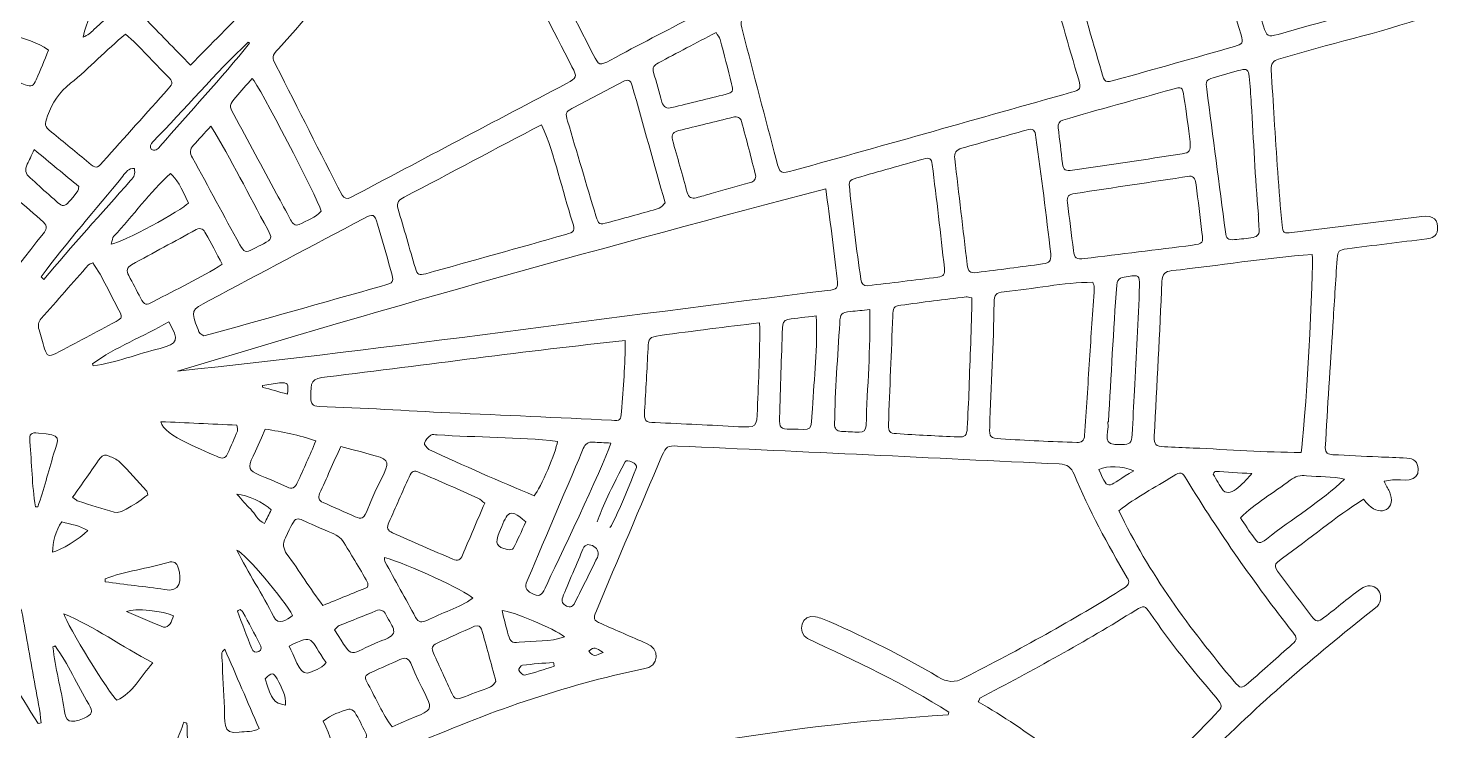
# Model space of a CAD drawing. Header units: centimetres. Extents: x 0 to 243, y -60 to 183.
# Drawn here: x 121.9 to 243.2, y 48.6 to 109.1 of the extents above; entities that cross this region are included whole.
import ezdxf

# ---------------------------------------------------------------- set-up
doc = ezdxf.new("R2010")
doc.units = ezdxf.units.CM
doc.header["$MEASUREMENT"] = 0
doc.layers.add('image_050\xa0Image', color=7, linetype='Continuous', lineweight=0)

msp = doc.modelspace()

# ---------------------------------------------------------------- linework, layer by layer
at = {"layer": 'image_050\xa0Image'}
for points, knots in [([(85.25, 181.2), (85.65, 181.2), (85.99, 180.92), (86.08, 180.53), (88.29, 170.62), (89.46, 162.34), (91.33, 152.36), (91.44, 151.71), (91.72, 151.39), (92.4, 151.25), (101.77, 149.37), (111.13, 147.43), (120.5, 145.52), (121.27, 145.37), (121.38, 145.44), (121.53, 146.2), (123.56, 156.59), (125.38, 167.03), (127.46, 177.41), (127.66, 177.96), (128.09, 178.17), (128.67, 178.07), (129.16, 177.98), (129.33, 177.76), (129.31, 177.09), (129.3, 176.62), (129.23, 176.15), (129.15, 175.69), (129.02, 174.91), (129.06, 174.79), (129.81, 174.46), (135.87, 171.86), (141.94, 169.28), (148.01, 166.7), (148.59, 166.49), (148.69, 166.51), (148.95, 167.11), (151.02, 171.95), (152.77, 176.2), (154.83, 181.05), (155.31, 182.21), (156.81, 182.72), (157.97, 182.23), (158.63, 181.95), (158.7, 181.99), (159.24, 181.52), (167.97, 173.83), (176.57, 165.98), (185.34, 158.34), (186.51, 159.35), (187.38, 160.59), (188.42, 161.72), (188.97, 162.35), (188.98, 162.37), (188.37, 162.91), (185.73, 165.27), (183.05, 167.58), (180.44, 169.97), (179.59, 171.03), (180.6, 172.19), (181.77, 171.5), (182.13, 171.25), (182.45, 170.94), (182.78, 170.64), (185.13, 168.58), (187.45, 166.49), (189.81, 164.43), (190.35, 164.01), (190.43, 164.01), (190.89, 164.53), (192.04, 165.83), (193.18, 167.14), (194.34, 168.44), (194.52, 168.64), (194.73, 168.88), (194.97, 168.98), (195.89, 169.39), (196.72, 168.59), (196.28, 167.6), (190.75, 160.9), (184.74, 154.59), (179.16, 147.92), (184, 138.24), (189, 128.63), (193.92, 118.99), (194.34, 118.19), (194.41, 118.16), (195.21, 118.58), (205.96, 124.26), (216.69, 129.97), (227.45, 135.61), (228.07, 135.89), (229.2, 136.35), (229.5, 135.44), (229.82, 134.57), (229.2, 134.13), (228.5, 133.78), (226.6, 132.77), (224.7, 131.78), (222.81, 130.76), (221.91, 130.28), (221.92, 130.26), (222.21, 129.3), (224.19, 122.61), (226.17, 115.93), (228.15, 109.24), (228.44, 108.32), (228.5, 108.27), (229.41, 108.52), (233.11, 109.56), (236.82, 110.61), (240.53, 111.63), (241.22, 111.76), (242.46, 112.15), (242.65, 111.16), (242.72, 110.75), (242.7, 110.31), (242.26, 110.08), (238.08, 108.6), (233.69, 107.69), (229.45, 106.39), (228.99, 106.26), (228.78, 105.99), (228.81, 105.49), (228.91, 104.07), (228.98, 102.65), (229.07, 101.24), (229.29, 98.19), (229.45, 95.14), (229.75, 92.1), (229.83, 91.39), (229.89, 91.39), (230.6, 91.48), (234.33, 91.94), (238.05, 92.4), (241.78, 92.86), (242.76, 92.98), (243.23, 92.55), (243.12, 91.69), (243.05, 91.12), (242.66, 90.99), (242.2, 90.93), (239.91, 90.63), (237.62, 90.37), (235.34, 90.06), (234.61, 89.96), (234.55, 89.92), (234.49, 89.2), (234.35, 87.28), (234.24, 85.36), (234.12, 83.44), (233.9, 79.95), (233.66, 76.45), (233.47, 72.95), (233.44, 72.47), (233.74, 72.37), (234.13, 72.35), (235.42, 72.29), (236.71, 72.22), (238.01, 72.16), (238.83, 72.12), (239.65, 72.11), (240.47, 72.06), (241.12, 72.02), (241.43, 71.7), (241.45, 71.14), (241.57, 69.86), (240.06, 70.23), (239.24, 70.18), (239.03, 70.17), (238.83, 70.11), (238.53, 70.06), (238.71, 69.68), (238.81, 69.48), (238.99, 69.17), (239.62, 67.72), (238.26, 66.94), (237.22, 68), (237.07, 68.16), (236.93, 68.32), (236.75, 68.51), (234.32, 66.97), (232.12, 65.1), (229.78, 63.43), (229.02, 62.87), (229, 62.81), (229.54, 62.09), (230.44, 60.87), (231.35, 59.66), (232.28, 58.46), (232.71, 57.92), (232.82, 57.91), (233.35, 58.33), (234.49, 59.17), (235.55, 60.15), (236.73, 60.92), (237.86, 61.48), (238.68, 60.23), (237.96, 59.31), (232.96, 55.34), (228.08, 51.24), (223.58, 46.7), (222.91, 46.03), (222.28, 45.32), (221.6, 44.66), (221.3, 44.36), (221.21, 44.05), (221.27, 43.64), (221.84, 39.52), (222.45, 35.4), (222.78, 31.25), (223.84, 19.56), (223.95, 7.79), (223.16, -3.92), (223.11, -4.58), (223.01, -5.15), (223.89, -5.09), (226.73, -5.33), (229.66, -5.11), (232.46, -5.66), (233.93, -6.12), (232.91, -7.47), (231.86, -7.71), (230.74, -8.02), (229.62, -8.29), (228.43, -8.35), (223.83, -8.6), (219.24, -9.03), (214.64, -9.27), (212.43, -9.4), (212.88, -9.43), (212.9, -11.06), (212.94, -13.68), (213.05, -16.3), (213.13, -18.92), (213.16, -19.81), (213.26, -19.9), (214.13, -19.86), (216.84, -19.75), (219.55, -19.56), (222.26, -19.5), (223.72, -19.4), (223.62, -21.4), (222.27, -21.39), (207.58, -22.12), (192.89, -22.76), (178.19, -23.48), (177.52, -23.52), (177.4, -23.6), (177.43, -24.27), (177.62, -26.89), (177.54, -29.58), (177.91, -32.17), (178.43, -32.45), (179.04, -32.31), (179.62, -32.29), (190.37, -31.87), (201.13, -31.3), (211.88, -31.06), (212.81, -31.07), (212.93, -32.63), (212.06, -32.84), (205.27, -33.3), (198.43, -33.35), (191.63, -33.72), (190.99, -33.75), (190.98, -33.79), (190.95, -34.65), (196.71, -34.68), (202.47, -34.24), (208.24, -34.12), (208.95, -34.1), (209.22, -34.35), (209.27, -34.94), (209.33, -35.6), (209.06, -35.95), (208.38, -36), (196.58, -36.53), (184.77, -36.8), (172.98, -37.31), (172.14, -37.35), (172.12, -37.38), (172.16, -38.2), (172.21, -39.37), (172.29, -40.53), (172.37, -41.69), (172.4, -42.2), (172.59, -42.35), (173.1, -42.32), (182.25, -41.7), (191.42, -41.08), (200.59, -40.61), (201.65, -40.57), (201.72, -42.35), (200.76, -42.45), (197.31, -42.81), (193.83, -42.91), (190.38, -43.17), (180.55, -43.75), (170.73, -44.41), (160.9, -45.02), (160.15, -45.09), (160.02, -45.19), (160.04, -45.95), (160.13, -48.89), (160.29, -51.82), (160.42, -54.75), (160.46, -55.62), (160.53, -55.73), (161.42, -55.71), (163.5, -55.68), (165.59, -55.54), (167.67, -55.53), (168.35, -55.57), (168.56, -55.8), (168.57, -56.47), (168.57, -57.16), (168.39, -57.39), (167.69, -57.42), (165.51, -57.51), (163.33, -57.58), (161.16, -57.64), (155.79, -57.82), (150.42, -57.95), (145.06, -58.17), (144.27, -58.2), (144.23, -58.25), (144.22, -59.07), (144.33, -59.75), (144.03, -60.48), (143.22, -60.43), (142.66, -60.43), (142.44, -60.24), (142.35, -59.66), (141.96, -56.47), (142.17, -53.23), (141.7, -50.06), (124.63, -58.04), (103.5, -56.95), (87.8, -46.3), (87.24, -45.91), (86.75, -45.89), (86.13, -46.09), (80.43, -48.01), (74.6, -49.37), (68.67, -50.32), (67.91, -50.47), (67.86, -50.56), (67.92, -51.33), (68.03, -52.78), (68.14, -54.22), (68.19, -55.67), (68.21, -56.49), (67.77, -56.82), (66.98, -56.71), (66.58, -56.65), (66.35, -56.45), (66.31, -56.04), (65.96, -48.11), (64.27, -40.25), (60.72, -33.12), (54.24, -35.85), (47.76, -38.79), (40.88, -40.34), (39.92, -40.51), (39.65, -39), (40.37, -38.59), (48.18, -35.99), (55.95, -33.23), (63.29, -29.47), (64, -29.11), (64.01, -29.02), (63.64, -28.3), (61.34, -23.74), (58.84, -19.27), (56.84, -14.56), (56.49, -13.77), (56.46, -13.75), (55.64, -13.99), (51.2, -15.26), (46.7, -16.23), (42.15, -16.96), (40.74, -17.18), (39.33, -17.33), (37.93, -17.52), (37.2, -17.62), (37.11, -17.72), (37.17, -18.43), (37.56, -22.6), (37.97, -26.78), (38.11, -30.97), (38.17, -32.83), (38.29, -34.7), (38.29, -36.56), (38.24, -37.1), (37.99, -37.32), (37.43, -37.36), (36.82, -37.39), (36.5, -37.18), (36.4, -36.63), (36.22, -33.84), (36.31, -31), (35.98, -28.22), (35.89, -27.74), (35.68, -27.26), (35.41, -26.85), (31.76, -21.26), (28.95, -15.29), (27.01, -8.9), (23.29, 2.38), (27.76, 0.71), (19.09, -0.02), (18.5, -0.02), (17.67, -0.26), (17.43, 0.47), (17.12, 1.44), (17.9, 1.94), (18.69, 2.24), (20.56, 3.08), (22.45, 3.7), (24.26, 4.71), (23, 6.44), (21.79, 8.03), (20.54, 9.74), (20.02, 10.44), (19.96, 10.48), (19.26, 9.95), (15.33, 7.05), (11.53, 3.94), (7.54, 1.13), (7.09, 0.94), (6.54, 1.08), (6.32, 1.37), (6.07, 1.7), (6.12, 2.42), (6.44, 2.78), (8.5, 4.54), (10.7, 6.15), (12.81, 7.85), (13.57, 8.46), (13.61, 8.48), (13.13, 9.32), (10.95, 13.16), (8.76, 17), (6.55, 20.83), (6.07, 21.68), (5.98, 21.67), (5.17, 21.13), (4.16, 20.51), (3.25, 19.65), (2.14, 19.21), (1.63, 19.07), (1.15, 19.26), (0.97, 19.6), (0.77, 19.99), (0.89, 20.68), (1.24, 20.99), (10.27, 27.45), (20.02, 32.66), (30.17, 37.15), (27.35, 43.44), (24.07, 49.52), (21.08, 55.73), (20.69, 56.52), (20.67, 56.53), (19.76, 56.4), (14.7, 55.68), (9.64, 54.96), (4.58, 54.23), (3.62, 54.14), (1.59, 53.27), (1.52, 54.76), (1.47, 55.45), (1.73, 55.81), (2.47, 55.92), (9.67, 57.1), (16.86, 58.06), (24.1, 58.9), (22.38, 61.41), (20.26, 63.57), (18.37, 65.95), (17.83, 66.59), (17.74, 66.6), (17.08, 66.04), (15.52, 64.76), (14.05, 63.36), (12.44, 62.14), (11.19, 61.59), (10.45, 62.74), (11.21, 63.75), (13.62, 65.88), (16.09, 67.96), (18.55, 70.02), (19.14, 70.51), (19.33, 71.02), (19.28, 71.74), (19.14, 73.96), (19.12, 75.86), (18.9, 78.15), (15.18, 75.39), (11.87, 72.22), (8.22, 69.38), (7.77, 69.11), (7.09, 69.2), (6.83, 69.54), (6.41, 70.09), (6.75, 70.98), (7.34, 71.33), (9.22, 72.91), (11.05, 74.41), (12.91, 76.03), (12.7, 76.19), (12.56, 76.36), (12.38, 76.44), (10.71, 77.11), (9.04, 77.77), (7.37, 78.44), (6.9, 78.63), (6.55, 78.53), (6.17, 78.2), (5, 77.19), (3.79, 76.23), (2.59, 75.24), (1.19, 73.94), (0.35, 75.81), (1.24, 76.82), (6.63, 81.31), (12.03, 85.78), (17.45, 90.22), (18.16, 90.81), (18.46, 91.39), (18.41, 92.31), (18.24, 94.98), (18.13, 97.66), (18.02, 100.34), (17.87, 105.83), (17.55, 111.31), (17.38, 116.8), (17.32, 118.63), (17.26, 120.46), (17.18, 122.29), (17.18, 122.46), (17.09, 122.63), (17, 122.94), (12.62, 119.36), (8.41, 115.64), (4.08, 112.02), (3.56, 111.61), (2.51, 111.12), (2.14, 111.95), (1.99, 112.34), (1.96, 112.76), (2.26, 113.11), (5.56, 116.13), (9.07, 118.95), (12.46, 121.87), (12.92, 122.26), (13.12, 122.66), (13.09, 123.25), (12.98, 124.81), (13.16, 126.31), (12.92, 127.87), (12.27, 127.63), (11.94, 127.24), (11.41, 126.87), (10.93, 126.55), (10.21, 126.62), (9.94, 126.97), (9.67, 127.33), (9.75, 128.08), (10.11, 128.45), (16.23, 133.59), (22.39, 138.69), (28.51, 143.82), (29.15, 144.35), (29.15, 144.41), (28.64, 145.02), (27.84, 145.96), (27.03, 146.89), (26.23, 147.83), (25.68, 148.28), (25.34, 149.29), (25.91, 149.73), (26.26, 150.02), (26.99, 149.98), (27.39, 149.61), (29.23, 147.62), (30.94, 145.5), (32.73, 143.47), (33.33, 142.78), (33.33, 142.78), (34.15, 143.24), (40.44, 146.87), (46.83, 150.32), (53.06, 154.05), (51.1, 158), (48.85, 161.79), (46.8, 165.7), (46.56, 166.13), (46.4, 166.62), (46.28, 167.1), (46.19, 167.49), (46.32, 167.88), (46.75, 168.02), (47.18, 168.16), (47.64, 168.2), (47.98, 167.82), (48.93, 166.4), (49.63, 164.83), (50.48, 163.36), (50.87, 162.67), (51.02, 162.62), (51.77, 162.75), (59.51, 164.08), (67.24, 165.47), (74.97, 166.83), (78.45, 167.45), (81.93, 168.03), (85.41, 168.65), (86.29, 168.84), (86.35, 168.94), (86.19, 169.79), (85.89, 171.4), (85.6, 173.01), (85.31, 174.63), (85.17, 175.39), (85.05, 175.51), (84.33, 175.39), (80.91, 174.81), (77.49, 174.22), (74.06, 173.66), (73.4, 173.52), (72.49, 173.59), (72.45, 174.31), (72.34, 174.92), (72.6, 175.39), (73.22, 175.53), (76.84, 176.21), (80.5, 176.75), (84.13, 177.39), (84.68, 177.53), (84.77, 177.64), (84.68, 178.18), (84.51, 179.53), (84.22, 179.11), (84.42, 180.47), (84.48, 180.88), (84.83, 181.2), (85.25, 181.2), (85.25, 181.2), (85.25, 181.2), (85.25, 181.2)], [0, 0, 0, 0, 1, 1, 1, 2, 2, 2, 3, 3, 3, 4, 4, 4, 5, 5, 5, 6, 6, 6, 7, 7, 7, 8, 8, 8, 9, 9, 9, 10, 10, 10, 11, 11, 11, 12, 12, 12, 13, 13, 13, 14, 14, 14, 15, 15, 15, 16, 16, 16, 17, 17, 17, 18, 18, 18, 19, 19, 19, 20, 20, 20, 21, 21, 21, 22, 22, 22, 23, 23, 23, 24, 24, 24, 25, 25, 25, 26, 26, 26, 27, 27, 27, 28, 28, 28, 29, 29, 29, 30, 30, 30, 31, 31, 31, 32, 32, 32, 33, 33, 33, 34, 34, 34, 35, 35, 35, 36, 36, 36, 37, 37, 37, 38, 38, 38, 39, 39, 39, 40, 40, 40, 41, 41, 41, 42, 42, 42, 43, 43, 43, 44, 44, 44, 45, 45, 45, 46, 46, 46, 47, 47, 47, 48, 48, 48, 49, 49, 49, 50, 50, 50, 51, 51, 51, 52, 52, 52, 53, 53, 53, 54, 54, 54, 55, 55, 55, 56, 56, 56, 57, 57, 57, 58, 58, 58, 59, 59, 59, 60, 60, 60, 61, 61, 61, 62, 62, 62, 63, 63, 63, 64, 64, 64, 65, 65, 65, 66, 66, 66, 67, 67, 67, 68, 68, 68, 69, 69, 69, 70, 70, 70, 71, 71, 71, 72, 72, 72, 73, 73, 73, 74, 74, 74, 75, 75, 75, 76, 76, 76, 77, 77, 77, 78, 78, 78, 79, 79, 79, 80, 80, 80, 81, 81, 81, 82, 82, 82, 83, 83, 83, 84, 84, 84, 85, 85, 85, 86, 86, 86, 87, 87, 87, 88, 88, 88, 89, 89, 89, 90, 90, 90, 91, 91, 91, 92, 92, 92, 93, 93, 93, 94, 94, 94, 95, 95, 95, 96, 96, 96, 97, 97, 97, 98, 98, 98, 99, 99, 99, 100, 100, 100, 101, 101, 101, 102, 102, 102, 103, 103, 103, 104, 104, 104, 105, 105, 105, 106, 106, 106, 107, 107, 107, 108, 108, 108, 109, 109, 109, 110, 110, 110, 111, 111, 111, 112, 112, 112, 113, 113, 113, 114, 114, 114, 115, 115, 115, 116, 116, 116, 117, 117, 117, 118, 118, 118, 119, 119, 119, 120, 120, 120, 121, 121, 121, 122, 122, 122, 123, 123, 123, 124, 124, 124, 125, 125, 125, 126, 126, 126, 127, 127, 127, 128, 128, 128, 129, 129, 129, 130, 130, 130, 131, 131, 131, 132, 132, 132, 133, 133, 133, 134, 134, 134, 135, 135, 135, 136, 136, 136, 137, 137, 137, 138, 138, 138, 139, 139, 139, 140, 140, 140, 141, 141, 141, 142, 142, 142, 143, 143, 143, 144, 144, 144, 145, 145, 145, 146, 146, 146, 147, 147, 147, 148, 148, 148, 149, 149, 149, 150, 150, 150, 151, 151, 151, 152, 152, 152, 153, 153, 153, 154, 154, 154, 155, 155, 155, 156, 156, 156, 157, 157, 157, 158, 158, 158, 159, 159, 159, 160, 160, 160, 161, 161, 161, 162, 162, 162, 163, 163, 163, 164, 164, 164, 165, 165, 165, 166, 166, 166, 167, 167, 167, 168, 168, 168, 169, 169, 169, 170, 170, 170, 171, 171, 171, 172, 172, 172, 173, 173, 173, 174, 174, 174, 175, 175, 175, 176, 176, 176, 177, 177, 177, 178, 178, 178, 179, 179, 179, 180, 180, 180, 181, 181, 181, 182, 182, 182, 183, 183, 183, 184, 184, 184, 185, 185, 185, 186, 186, 186, 187, 187, 187, 188, 188, 188, 189, 189, 189, 190, 190, 190, 191, 191, 191, 192, 192, 192, 193, 193, 193, 194, 194, 194, 195, 195, 195, 196, 196, 196, 197, 197, 197, 198, 198, 198, 199, 199, 199, 200, 200, 200, 201, 201, 201, 202, 202, 202, 203, 203, 203, 204, 204, 204, 205, 205, 205, 206, 206, 206, 207, 207, 207, 208, 208, 208, 209, 209, 209, 210, 210, 210, 211, 211, 211, 212, 212, 212, 213, 213, 213, 214, 214, 214, 215, 215, 215, 216, 216, 216, 217, 217, 217, 217]), ([(172.01, 139.76), (168.25, 135.77), (164.76, 131.52), (161.1, 127.44), (160.4, 126.64), (160.4, 126.63), (160.87, 125.71), (164.08, 119.41), (167.28, 113.1), (170.49, 106.8), (170.99, 105.82), (171.04, 105.81), (171.98, 106.3), (176.73, 108.92), (181.7, 111.21), (186.33, 114.03), (184.99, 117.01), (172.62, 139.23), (172.01, 139.76)], [0, 0, 0, 0, 1, 1, 1, 2, 2, 2, 3, 3, 3, 4, 4, 4, 5, 5, 5, 6, 6, 6, 6]), ([(219.96, 129.2), (216.51, 127.54), (213.22, 125.65), (209.82, 123.89), (208.98, 123.45), (208.97, 123.44), (209.24, 122.49), (210.9, 116.77), (212.55, 111.04), (214.22, 105.32), (214.5, 104.35), (214.52, 104.34), (215.46, 104.6), (218.85, 105.56), (222.26, 106.5), (225.65, 107.48), (226.38, 107.7), (226.4, 107.76), (226.22, 108.47), (224.13, 115.37), (222.25, 122.36), (219.96, 129.2)], [0, 0, 0, 0, 1, 1, 1, 2, 2, 2, 3, 3, 3, 4, 4, 4, 5, 5, 5, 6, 6, 6, 7, 7, 7, 7]), ([(123.99, 125.25), (122.79, 125.87), (121.57, 126.33), (120.32, 126.75), (120.22, 126.79), (119.98, 126.62), (119.89, 126.49), (118.64, 120.14), (117.45, 113.74), (116.24, 107.37), (116.18, 107.06), (116.05, 106.71), (116.38, 106.43), (116.94, 106.98), (122.29, 120.23), (123.99, 125.25)], [0, 0, 0, 0, 1, 1, 1, 2, 2, 2, 3, 3, 3, 4, 4, 4, 5, 5, 5, 5]), ([(158.9, 124.79), (153.61, 119.06), (148.62, 113.1), (143.42, 107.29), (142.83, 106.61), (142.83, 106.61), (143.23, 105.81), (145.13, 102.1), (146.98, 98.37), (148.9, 94.68), (149.08, 94.4), (149.33, 94.32), (149.63, 94.48), (155.82, 97.77), (162.01, 101.03), (168.2, 104.3), (169.11, 104.78), (169.12, 104.82), (168.67, 105.74), (165.38, 112.09), (162.27, 118.48), (158.9, 124.79)], [0, 0, 0, 0, 1, 1, 1, 2, 2, 2, 3, 3, 3, 4, 4, 4, 5, 5, 5, 6, 6, 6, 7, 7, 7, 7]), ([(206.99, 122.35), (199.29, 118.42), (191.71, 114.29), (184.05, 110.28), (183.11, 109.78), (183.1, 109.77), (183.36, 108.75), (184.32, 105.06), (185.28, 101.37), (186.25, 97.68), (186.56, 96.49), (186.57, 96.49), (187.8, 96.83), (195.75, 99.06), (203.7, 101.28), (211.64, 103.54), (212.4, 103.75), (212.47, 103.88), (212.27, 104.6), (210.45, 110.5), (209.03, 116.53), (206.99, 122.35)], [0, 0, 0, 0, 1, 1, 1, 2, 2, 2, 3, 3, 3, 4, 4, 4, 5, 5, 5, 6, 6, 6, 7, 7, 7, 7]), ([(131.53, 120.14), (130.13, 117.42), (129.27, 114.91), (128.08, 112.2), (127.56, 110.92), (126.91, 109.68), (126.62, 108.28), (127, 108.45), (127.29, 108.68), (127.55, 108.93), (130.1, 111.24), (132.5, 113.71), (134.95, 116.12), (135.28, 116.44), (135.38, 116.74), (134.99, 117.08), (133.88, 118.05), (132.78, 119.03), (131.53, 120.14)], [0, 0, 0, 0, 1, 1, 1, 2, 2, 2, 3, 3, 3, 4, 4, 4, 5, 5, 5, 6, 6, 6, 6]), ([(135.85, 105.88), (137.66, 107.71), (139.35, 109.43), (141.03, 111.13), (140.95, 111.3), (140.93, 111.41), (140.86, 111.47), (139.74, 112.58), (138.62, 113.69), (137.48, 114.77), (137.07, 115.16), (136.91, 115.14), (136.44, 114.68), (134.96, 113.06), (133.16, 111.72), (131.9, 109.93), (133.19, 108.61), (134.46, 107.3), (135.85, 105.88)], [0, 0, 0, 0, 1, 1, 1, 2, 2, 2, 3, 3, 3, 4, 4, 4, 5, 5, 5, 6, 6, 6, 6]), ([(123.64, 107.16), (122.71, 107.89), (121.48, 108.08), (120.43, 108.57), (120.01, 108.74), (119.77, 108.63), (119.61, 108.22), (119.34, 107.52), (119.05, 106.82), (118.78, 106.11), (118.57, 105.54), (118.62, 105.41), (119.19, 105.17), (120, 104.82), (120.82, 104.5), (121.64, 104.19), (122.19, 103.98), (122.33, 104.05), (122.58, 104.62), (122.96, 105.49), (123.28, 106.26), (123.64, 107.16)], [0, 0, 0, 0, 1, 1, 1, 2, 2, 2, 3, 3, 3, 4, 4, 4, 5, 5, 5, 6, 6, 6, 7, 7, 7, 7]), ([(130.25, 108.54), (128.59, 107.15), (127.2, 105.65), (125.53, 104.31), (124.57, 103.55), (123.95, 102.63), (123.56, 101.5), (123.28, 100.71), (123.25, 100.66), (123.89, 100.12), (124.95, 99.23), (126.03, 98.36), (127.11, 97.48), (127.73, 96.96), (127.78, 96.95), (128.32, 97.56), (130.2, 99.65), (132.07, 101.74), (133.94, 103.84), (134.38, 104.33), (134.37, 104.42), (133.88, 104.93), (132.64, 106.15), (131.59, 107.43), (130.25, 108.54)], [0, 0, 0, 0, 1, 1, 1, 2, 2, 2, 3, 3, 3, 4, 4, 4, 5, 5, 5, 6, 6, 6, 7, 7, 7, 8, 8, 8, 8]), ([(181.06, 108.69), (179.32, 107.77), (177.71, 106.92), (176.1, 106.07), (175.76, 105.89), (175.55, 105.68), (175.68, 105.24), (175.94, 104.4), (176.16, 103.55), (176.4, 102.7), (176.53, 102.25), (176.82, 102.11), (177.26, 102.22), (178.82, 102.61), (180.38, 102.97), (181.92, 103.37), (182.51, 103.53), (182.56, 103.64), (182.4, 104.26), (182.08, 105.54), (181.75, 106.81), (181.41, 108.09), (181.36, 108.28), (181.21, 108.45), (181.06, 108.69)], [0, 0, 0, 0, 1, 1, 1, 2, 2, 2, 3, 3, 3, 4, 4, 4, 5, 5, 5, 6, 6, 6, 7, 7, 7, 8, 8, 8, 8]), ([(140.92, 107.77), (140.89, 107.8), (140.85, 107.83), (140.82, 107.86), (137.96, 105.15), (135.38, 102.11), (132.62, 99.28), (132.44, 99.13), (132.31, 98.81), (132.47, 98.64), (132.76, 98.44), (133.05, 98.61), (133.23, 98.87), (135.77, 101.85), (138.5, 104.69), (140.92, 107.77)], [0, 0, 0, 0, 1, 1, 1, 2, 2, 2, 3, 3, 3, 4, 4, 4, 5, 5, 5, 5]), ([(227.7, 93.03), (227.71, 93.03), (227.72, 93.03), (227.73, 93.03), (227.41, 96.2), (227.31, 99.38), (227.1, 102.55), (227.05, 103.34), (227, 104.13), (226.92, 104.91), (226.86, 105.48), (226.71, 105.59), (226.18, 105.45), (225.39, 105.26), (224.6, 105.03), (223.82, 104.78), (223.21, 104.59), (223.18, 104.5), (223.27, 103.8), (223.8, 99.71), (224.33, 95.62), (224.88, 91.53), (224.97, 90.92), (225.06, 90.82), (225.67, 90.86), (226.2, 90.89), (226.73, 90.97), (227.26, 91.05), (227.68, 91.12), (227.83, 91.38), (227.78, 91.8), (227.73, 92.21), (227.73, 92.62), (227.7, 93.03)], [0, 0, 0, 0, 1, 1, 1, 2, 2, 2, 3, 3, 3, 4, 4, 4, 5, 5, 5, 6, 6, 6, 7, 7, 7, 8, 8, 8, 9, 9, 9, 10, 10, 10, 11, 11, 11, 11]), ([(141.17, 104.73), (140.67, 104.16), (140.21, 103.65), (139.76, 103.13), (139.18, 102.47), (139.17, 102.38), (139.57, 101.63), (140.79, 99.36), (142.02, 97.08), (143.25, 94.81), (143.66, 94.06), (144.07, 93.31), (144.47, 92.56), (144.63, 92.26), (144.83, 91.98), (145.21, 92.17), (145.87, 92.49), (146.59, 92.75), (147.1, 93.31), (146.69, 94.58), (141.74, 104.17), (141.17, 104.73)], [0, 0, 0, 0, 1, 1, 1, 2, 2, 2, 3, 3, 3, 4, 4, 4, 5, 5, 5, 6, 6, 6, 7, 7, 7, 7]), ([(176.69, 94.02), (175.71, 97.38), (174.82, 100.72), (173.85, 104.08), (173.7, 104.62), (173.52, 104.69), (173.02, 104.44), (171.56, 103.69), (170.12, 102.92), (168.67, 102.14), (168.11, 101.84), (168.1, 101.73), (168.29, 101.06), (169.1, 98.35), (169.91, 95.63), (170.72, 92.91), (170.96, 92.14), (171.01, 92.12), (171.8, 92.34), (172.56, 92.54), (173.32, 92.75), (174.08, 92.96), (174.78, 93.16), (175.48, 93.34), (176.17, 93.57), (176.39, 93.65), (176.55, 93.9), (176.69, 94.02)], [0, 0, 0, 0, 1, 1, 1, 2, 2, 2, 3, 3, 3, 4, 4, 4, 5, 5, 5, 6, 6, 6, 7, 7, 7, 8, 8, 8, 9, 9, 9, 9]), ([(221.85, 99.27), (221.69, 100.47), (221.52, 101.81), (221.31, 103.15), (221.18, 104.01), (221.13, 104.03), (220.27, 103.79), (217.15, 102.9), (214.01, 102.07), (210.9, 101.15), (210.6, 101.04), (210.46, 100.82), (210.5, 100.49), (210.62, 99.46), (210.73, 98.43), (210.87, 97.4), (210.95, 96.85), (211.13, 96.75), (211.73, 96.83), (214.88, 97.27), (218.02, 97.76), (221.17, 98.25), (221.83, 98.35), (221.88, 98.45), (221.85, 99.27)], [0, 0, 0, 0, 1, 1, 1, 2, 2, 2, 3, 3, 3, 4, 4, 4, 5, 5, 5, 6, 6, 6, 7, 7, 7, 8, 8, 8, 8]), ([(166.06, 100.74), (162.08, 98.7), (158.21, 96.57), (154.24, 94.52), (153.81, 94.29), (153.54, 94.06), (153.71, 93.49), (154.23, 91.8), (154.69, 90.1), (155.2, 88.4), (155.37, 87.82), (155.52, 87.76), (156.1, 87.92), (160.11, 89.04), (164.12, 90.17), (168.13, 91.3), (168.89, 91.51), (168.94, 91.62), (168.72, 92.36), (167.79, 95.14), (167.25, 98.06), (166.06, 100.74)], [0, 0, 0, 0, 1, 1, 1, 2, 2, 2, 3, 3, 3, 4, 4, 4, 5, 5, 5, 6, 6, 6, 7, 7, 7, 7]), ([(184.47, 96.33), (184.1, 97.89), (183.67, 99.45), (183.26, 101.01), (183.17, 101.35), (182.9, 101.49), (182.52, 101.4), (180.97, 101), (179.41, 100.62), (177.85, 100.24), (177.42, 100.13), (177.17, 99.95), (177.31, 99.45), (177.74, 97.94), (178.17, 96.43), (178.58, 94.91), (178.7, 94.49), (178.96, 94.35), (179.36, 94.46), (179.79, 94.57), (180.21, 94.7), (180.63, 94.82), (181.72, 95.13), (182.81, 95.44), (183.9, 95.74), (184.23, 95.83), (184.5, 95.94), (184.47, 96.33)], [0, 0, 0, 0, 1, 1, 1, 2, 2, 2, 3, 3, 3, 4, 4, 4, 5, 5, 5, 6, 6, 6, 7, 7, 7, 8, 8, 8, 9, 9, 9, 9]), ([(137.6, 100.63), (137.03, 100.01), (136.58, 99.49), (136.11, 98.98), (135.78, 98.63), (135.78, 98.3), (136.03, 97.89), (137.41, 95.41), (138.72, 92.89), (140.1, 90.42), (140.48, 89.73), (140.58, 89.71), (141.28, 90.07), (141.56, 90.21), (141.84, 90.35), (142.12, 90.5), (142.87, 90.9), (142.9, 90.99), (142.5, 91.73), (140.84, 94.71), (139.41, 97.72), (137.6, 100.63)], [0, 0, 0, 0, 1, 1, 1, 2, 2, 2, 3, 3, 3, 4, 4, 4, 5, 5, 5, 6, 6, 6, 7, 7, 7, 7]), ([(209.85, 89.63), (209.46, 92.97), (209.05, 96.32), (208.58, 99.65), (208.49, 100.35), (208.36, 100.45), (207.74, 100.28), (205.89, 99.77), (204.04, 99.24), (202.19, 98.73), (201.71, 98.59), (201.53, 98.32), (201.59, 97.82), (201.96, 94.79), (202.3, 91.76), (202.66, 88.73), (202.74, 88.09), (202.89, 87.96), (203.52, 88.03), (205.4, 88.27), (207.27, 88.51), (209.15, 88.77), (209.8, 88.86), (209.88, 88.98), (209.85, 89.63)], [0, 0, 0, 0, 1, 1, 1, 2, 2, 2, 3, 3, 3, 4, 4, 4, 5, 5, 5, 6, 6, 6, 7, 7, 7, 8, 8, 8, 8]), ([(122.4, 98.61), (122.15, 98.07), (122, 97.7), (121.81, 97.35), (121.57, 96.88), (121.66, 96.52), (122.05, 96.18), (122.59, 95.71), (123.11, 95.2), (123.66, 94.74), (125.07, 93.53), (124.81, 93.31), (126.16, 95.05), (126.21, 95.12), (126.2, 95.22), (126.26, 95.43), (125.04, 96.43), (123.8, 97.46), (122.4, 98.61)], [0, 0, 0, 0, 1, 1, 1, 2, 2, 2, 3, 3, 3, 4, 4, 4, 5, 5, 5, 6, 6, 6, 6]), ([(194.12, 86.89), (196.13, 87.14), (198.13, 87.37), (200.14, 87.63), (200.65, 87.69), (200.76, 87.86), (200.7, 88.39), (200.39, 91.37), (200.03, 94.34), (199.66, 97.31), (199.6, 97.84), (199.44, 97.95), (198.89, 97.79), (196.98, 97.26), (195.07, 96.72), (193.16, 96.17), (192.5, 95.98), (192.47, 95.89), (192.56, 95.14), (192.83, 92.57), (193.14, 90), (193.52, 87.45), (193.57, 87.08), (193.71, 86.85), (194.12, 86.89)], [0, 0, 0, 0, 1, 1, 1, 2, 2, 2, 3, 3, 3, 4, 4, 4, 5, 5, 5, 6, 6, 6, 7, 7, 7, 8, 8, 8, 8]), ([(123.01, 87.66), (123.09, 87.58), (123.17, 87.5), (123.25, 87.42), (125.64, 90.34), (128.22, 93.09), (130.69, 95.95), (131.04, 96.26), (131.1, 96.52), (131.03, 96.98), (130.52, 97), (130.31, 96.69), (130.03, 96.32), (127.69, 93.43), (125.22, 90.65), (123.01, 87.66)], [0, 0, 0, 0, 1, 1, 1, 2, 2, 2, 3, 3, 3, 4, 4, 4, 5, 5, 5, 5]), ([(129.03, 90.47), (129.97, 90.57), (135.14, 93.39), (135.67, 94.01), (135.09, 95.37), (134.64, 96.11), (134.13, 96.54), (132.36, 94.93), (130.9, 92.91), (129.26, 91.15), (129.14, 91.01), (129.13, 90.77), (129.03, 90.47)], [0, 0, 0, 0, 1, 1, 1, 2, 2, 2, 3, 3, 3, 4, 4, 4, 4]), ([(221.8, 96.32), (218.45, 95.81), (215.28, 95.34), (211.95, 94.83), (211.37, 94.75), (211.23, 94.59), (211.29, 94.05), (211.46, 92.67), (211.63, 91.3), (211.81, 89.92), (211.89, 89.26), (212.06, 89.14), (212.75, 89.23), (215.85, 89.62), (218.95, 89.98), (222.04, 90.38), (222.96, 90.5), (222.99, 90.57), (222.86, 91.46), (222.7, 92.84), (222.53, 94.21), (222.35, 95.58), (222.3, 95.96), (222.21, 96.35), (221.8, 96.32)], [0, 0, 0, 0, 1, 1, 1, 2, 2, 2, 3, 3, 3, 4, 4, 4, 5, 5, 5, 6, 6, 6, 7, 7, 7, 8, 8, 8, 8]), ([(134.75, 79.54), (153.4, 81.5), (172.03, 84.21), (190.66, 86.48), (191.51, 86.59), (191.57, 86.64), (191.48, 87.47), (191.18, 90.07), (190.86, 92.64), (190.5, 95.24), (171.94, 90.35), (153.05, 85.12), (134.75, 79.54)], [0, 0, 0, 0, 1, 1, 1, 2, 2, 2, 3, 3, 3, 4, 4, 4, 4]), ([(120.82, 94.44), (120.22, 93.76), (114.99, 81.41), (114.91, 80.36), (117.71, 84.06), (120.28, 87.76), (123.19, 91.37), (123.45, 91.7), (123.6, 92.01), (123.21, 92.35), (122.43, 93.04), (121.65, 93.72), (120.82, 94.44)], [0, 0, 0, 0, 1, 1, 1, 2, 2, 2, 3, 3, 3, 4, 4, 4, 4]), ([(137.01, 82.57), (142.12, 83.96), (147.19, 85.44), (152.29, 86.85), (153.39, 87.16), (153.39, 87.17), (153.07, 88.28), (152.69, 89.59), (152.32, 90.89), (151.94, 92.19), (151.67, 93.07), (151.58, 93.11), (150.76, 92.68), (146.33, 90.33), (141.89, 87.98), (137.46, 85.62), (135.86, 84.77), (135.87, 84.76), (136.5, 83.11), (136.53, 82.83), (136.83, 82.69), (137.01, 82.57)], [0, 0, 0, 0, 1, 1, 1, 2, 2, 2, 3, 3, 3, 4, 4, 4, 5, 5, 5, 6, 6, 6, 7, 7, 7, 7]), ([(138.59, 88.75), (138.07, 89.71), (137.62, 90.54), (137.17, 91.37), (136.99, 91.71), (136.77, 91.95), (136.35, 91.72), (134.5, 90.72), (132.64, 89.71), (130.79, 88.7), (130.39, 88.47), (130.3, 88.18), (130.54, 87.76), (130.9, 87.13), (131.21, 86.48), (131.56, 85.84), (131.91, 85.21), (132.01, 85.18), (132.67, 85.52), (134.65, 86.61), (136.68, 87.51), (138.59, 88.75)], [0, 0, 0, 0, 1, 1, 1, 2, 2, 2, 3, 3, 3, 4, 4, 4, 5, 5, 5, 6, 6, 6, 7, 7, 7, 7]), ([(127.44, 88.87), (127.25, 88.77), (127.14, 88.75), (127.09, 88.68), (125.73, 87.15), (124.37, 85.61), (123.01, 84.07), (122.76, 83.79), (122.71, 83.47), (122.83, 83.1), (123, 82.56), (123.13, 82.01), (123.3, 81.47), (123.51, 80.83), (123.66, 80.75), (124.27, 81.07), (126.01, 81.97), (127.73, 82.89), (129.45, 83.82), (129.99, 84.11), (130.01, 84.2), (129.7, 84.79), (128.94, 86.15), (128.35, 87.59), (127.44, 88.87)], [0, 0, 0, 0, 1, 1, 1, 2, 2, 2, 3, 3, 3, 4, 4, 4, 5, 5, 5, 6, 6, 6, 7, 7, 7, 8, 8, 8, 8]), ([(231.38, 72.55), (231.7, 73.9), (232.53, 88.71), (232.33, 89.57), (228.3, 89.3), (224.29, 88.61), (220.27, 88.19), (219.65, 88.11), (219.49, 87.93), (219.41, 87.26), (219.24, 82.82), (218.96, 78.38), (218.76, 73.94), (218.73, 73.2), (218.87, 73.08), (219.63, 73.03), (220.45, 72.98), (221.27, 72.96), (222.09, 72.92), (225.17, 72.8), (228.29, 72.53), (231.38, 72.55)], [0, 0, 0, 0, 1, 1, 1, 2, 2, 2, 3, 3, 3, 4, 4, 4, 5, 5, 5, 6, 6, 6, 7, 7, 7, 7]), ([(214.81, 75.17), (214.8, 75.17), (214.78, 75.17), (214.77, 75.18), (214.89, 73.93), (214.12, 73.16), (215.94, 73.22), (216.67, 73.22), (216.81, 73.35), (216.85, 74.09), (216.93, 75.35), (216.98, 76.6), (217.05, 77.86), (217.19, 80.88), (217.4, 83.9), (217.49, 86.92), (217.5, 87.77), (217.41, 87.82), (216.54, 87.69), (216.04, 87.62), (215.55, 87.58), (215.54, 86.95), (215.23, 83.03), (215.05, 79.1), (214.81, 75.17)], [0, 0, 0, 0, 1, 1, 1, 2, 2, 2, 3, 3, 3, 4, 4, 4, 5, 5, 5, 6, 6, 6, 7, 7, 7, 8, 8, 8, 8]), ([(213.46, 87.19), (210.92, 87.17), (208.38, 86.61), (205.84, 86.37), (205.11, 86.28), (205, 86.15), (204.98, 85.4), (204.93, 81.84), (204.73, 78.28), (204.6, 74.72), (204.57, 73.83), (204.64, 73.77), (205.56, 73.71), (207.74, 73.57), (209.91, 73.48), (212.09, 73.4), (212.5, 73.39), (212.74, 73.55), (212.76, 74), (212.94, 76.17), (213.04, 78.34), (213.18, 80.51), (213.32, 82.59), (213.47, 84.66), (213.6, 86.74), (213.61, 86.88), (213.52, 87.03), (213.46, 87.19)], [0, 0, 0, 0, 1, 1, 1, 2, 2, 2, 3, 3, 3, 4, 4, 4, 5, 5, 5, 6, 6, 6, 7, 7, 7, 8, 8, 8, 9, 9, 9, 9]), ([(203.06, 85.85), (202.81, 85.9), (202.69, 85.94), (202.57, 85.93), (200.7, 85.7), (198.82, 85.47), (196.95, 85.21), (196.36, 85.13), (196.28, 84.97), (196.26, 84.28), (196.15, 81.17), (196, 78.05), (195.89, 74.93), (195.88, 74.32), (195.99, 74.2), (196.58, 74.16), (198.34, 74.05), (200.1, 73.95), (201.87, 73.88), (202.49, 73.85), (202.63, 74.01), (202.67, 74.65), (202.73, 75.78), (202.78, 76.91), (202.83, 78.04), (202.9, 80.65), (203.05, 83.25), (203.06, 85.85)], [0, 0, 0, 0, 1, 1, 1, 2, 2, 2, 3, 3, 3, 4, 4, 4, 5, 5, 5, 6, 6, 6, 7, 7, 7, 8, 8, 8, 9, 9, 9, 9]), ([(133.98, 83.79), (131.8, 82.51), (129.4, 81.62), (127.43, 80.17), (127.45, 80.11), (127.47, 80.05), (127.49, 79.99), (129.45, 80.28), (131.32, 81.02), (133.24, 81.5), (134.81, 81.95), (134.88, 82.13), (133.98, 83.79)], [0, 0, 0, 0, 1, 1, 1, 2, 2, 2, 3, 3, 3, 4, 4, 4, 4]), ([(189.67, 84.29), (188.78, 84.18), (188, 84.11), (187.23, 83.99), (186.86, 83.94), (186.78, 83.61), (186.77, 83.27), (186.69, 80.69), (186.59, 78.11), (186.53, 75.54), (186.5, 74.65), (186.59, 74.56), (187.49, 74.55), (189.46, 74.55), (189.17, 74.21), (189.35, 76.3), (189.51, 78.99), (189.81, 81.58), (189.67, 84.29)], [0, 0, 0, 0, 1, 1, 1, 2, 2, 2, 3, 3, 3, 4, 4, 4, 5, 5, 5, 6, 6, 6, 6]), ([(194.28, 84.83), (193.67, 84.77), (193.15, 84.73), (192.63, 84.67), (191.81, 84.57), (191.76, 84.52), (191.7, 83.68), (191.53, 80.79), (191.3, 77.9), (191.26, 75.01), (191.25, 74.59), (191.42, 74.36), (191.86, 74.35), (192.36, 74.34), (192.87, 74.3), (193.37, 74.28), (193.74, 74.27), (193.96, 74.46), (193.97, 74.85), (194.07, 78.22), (194.36, 81.42), (194.28, 84.83)], [0, 0, 0, 0, 1, 1, 1, 2, 2, 2, 3, 3, 3, 4, 4, 4, 5, 5, 5, 6, 6, 6, 7, 7, 7, 7]), ([(184.81, 83.69), (181.87, 83.35), (179.15, 83), (176.25, 82.61), (175.31, 82.48), (175.25, 82.37), (175.21, 81.48), (175.12, 79.69), (175.02, 77.9), (174.92, 76.11), (174.87, 75.24), (174.95, 75.15), (175.83, 75.11), (178.22, 75), (180.61, 74.89), (183, 74.76), (184.53, 74.67), (184.57, 74.7), (184.62, 76.26), (184.71, 78.81), (184.85, 81.09), (184.81, 83.69)], [0, 0, 0, 0, 1, 1, 1, 2, 2, 2, 3, 3, 3, 4, 4, 4, 5, 5, 5, 6, 6, 6, 7, 7, 7, 7]), ([(173.25, 82.17), (164.68, 81.28), (156.17, 80.07), (147.62, 79.05), (146.19, 78.94), (146.21, 78.62), (146.2, 77.28), (146.22, 76.7), (146.32, 76.55), (146.92, 76.5), (150.67, 76.38), (154.42, 76.13), (158.17, 75.95), (162.8, 75.76), (167.44, 75.54), (172.07, 75.31), (172.85, 75.27), (172.87, 75.31), (172.93, 76.06), (173.05, 78.13), (173.28, 80.08), (173.25, 82.17)], [0, 0, 0, 0, 1, 1, 1, 2, 2, 2, 3, 3, 3, 4, 4, 4, 5, 5, 5, 6, 6, 6, 7, 7, 7, 7]), ([(144.19, 77.56), (144.3, 78.49), (144.25, 78.57), (143.51, 78.52), (143.03, 78.48), (142.54, 78.37), (142.06, 78.3), (142.06, 78.25), (142.06, 78.2), (142.07, 78.14), (142.75, 77.96), (143.43, 77.77), (144.19, 77.56)], [0, 0, 0, 0, 1, 1, 1, 2, 2, 2, 3, 3, 3, 4, 4, 4, 4]), ([(122.52, 67.87), (122.59, 67.87), (122.66, 67.87), (122.72, 67.87), (123.24, 69.35), (123.63, 70.88), (124.08, 72.38), (124.51, 73.85), (124.87, 74.01), (122.77, 74.21), (122.11, 74.27), (121.99, 74.15), (122.03, 73.47), (122.21, 71.61), (122.21, 69.72), (122.52, 67.87)], [0, 0, 0, 0, 1, 1, 1, 2, 2, 2, 3, 3, 3, 4, 4, 4, 5, 5, 5, 5]), ([(133.31, 75.19), (133.53, 73.95), (137.2, 72.64), (138.33, 72.12), (138.69, 71.96), (138.93, 72.14), (139.07, 72.48), (139.35, 73.11), (139.63, 73.74), (139.89, 74.38), (139.93, 74.5), (139.87, 74.67), (139.85, 74.89), (137.64, 74.99), (135.47, 75.09), (133.31, 75.19)], [0, 0, 0, 0, 1, 1, 1, 2, 2, 2, 3, 3, 3, 4, 4, 4, 5, 5, 5, 5]), ([(142.29, 74.55), (140.51, 70.21), (139.95, 71.54), (144.15, 69.57), (144.61, 69.35), (144.85, 69.51), (145.04, 69.92), (145.59, 71.16), (146.11, 72.24), (146.63, 73.53), (145.18, 74.07), (143.78, 74.3), (142.29, 74.55)], [0, 0, 0, 0, 1, 1, 1, 2, 2, 2, 3, 3, 3, 4, 4, 4, 4]), ([(167.42, 73.49), (164.01, 73.89), (160.52, 73.82), (157.08, 74.06), (156.89, 74.06), (156.64, 74.13), (156.52, 74.04), (156.29, 73.86), (156.06, 73.61), (155.97, 73.34), (155.93, 73.21), (156.19, 72.94), (156.37, 72.8), (159.34, 71.42), (162.38, 70.07), (165.42, 68.82), (165.98, 69.48), (167.3, 72.56), (167.42, 73.49)], [0, 0, 0, 0, 1, 1, 1, 2, 2, 2, 3, 3, 3, 4, 4, 4, 5, 5, 5, 6, 6, 6, 6]), ([(148.79, 73.06), (148.14, 71.63), (147.55, 70.31), (146.96, 69), (146.8, 68.65), (146.9, 68.4), (147.26, 68.24), (148.19, 67.83), (149.1, 67.4), (150.03, 67.01), (150.58, 66.78), (150.73, 66.84), (150.98, 67.39), (153.09, 72.77), (154.29, 71.47), (148.79, 73.06)], [0, 0, 0, 0, 1, 1, 1, 2, 2, 2, 3, 3, 3, 4, 4, 4, 5, 5, 5, 5]), ([(201.04, 49.95), (201.05, 50.03), (201.06, 50.1), (201.08, 50.18), (197.24, 52.67), (193.07, 54.58), (188.94, 56.52), (187.97, 57.06), (188.39, 58.68), (189.63, 58.39), (190.03, 58.31), (190.41, 58.15), (190.79, 57.99), (194, 56.58), (197.14, 55.02), (200.15, 53.23), (200.95, 52.75), (201.58, 52.7), (202.41, 53.13), (207.12, 55.57), (211.78, 58.1), (216.27, 60.94), (216.57, 61.15), (216.66, 61.41), (216.44, 61.75), (214.72, 64.62), (213.16, 67.58), (211.86, 70.67), (211.61, 71.26), (211.28, 71.52), (210.59, 71.55), (199.65, 72.06), (188.71, 72.62), (177.76, 73.09), (176.86, 73.13), (176.77, 73.08), (176.41, 72.24), (174.53, 67.8), (172.62, 63.36), (170.77, 58.9), (170.48, 58.2), (170.51, 58.13), (171.17, 57.81), (172.46, 57.23), (173.77, 56.68), (175.07, 56.1), (176.23, 55.73), (176.26, 54.08), (174.82, 53.91), (167.9, 52.51), (161.27, 50.12), (154.83, 47.3), (154.04, 46.98), (154.03, 46.87), (154.35, 46.09), (154.85, 44.83), (155.35, 43.57), (155.85, 42.31), (156.16, 41.52), (156.24, 41.48), (157.02, 41.71), (171.26, 46.38), (186.08, 49.07), (201.04, 49.95)], [0, 0, 0, 0, 1, 1, 1, 2, 2, 2, 3, 3, 3, 4, 4, 4, 5, 5, 5, 6, 6, 6, 7, 7, 7, 8, 8, 8, 9, 9, 9, 10, 10, 10, 11, 11, 11, 12, 12, 12, 13, 13, 13, 14, 14, 14, 15, 15, 15, 16, 16, 16, 17, 17, 17, 18, 18, 18, 19, 19, 19, 20, 20, 20, 21, 21, 21, 21]), ([(172.02, 73.35), (171.43, 73.38), (170.96, 73.4), (170.5, 73.43), (170.05, 73.47), (169.81, 73.27), (169.64, 72.87), (168.88, 71.04), (165.58, 63.31), (164.81, 61.48), (164.58, 60.93), (164.69, 60.7), (165.2, 60.42), (165.83, 60.07), (166.02, 60.2), (166.36, 60.86), (167.38, 63.08), (171.23, 71.02), (172.02, 73.35)], [0, 0, 0, 0, 1, 1, 1, 2, 2, 2, 3, 3, 3, 4, 4, 4, 5, 5, 5, 6, 6, 6, 6]), ([(125.71, 68.68), (125.97, 68.51), (126.08, 68.38), (126.22, 68.34), (127.24, 68.02), (128.26, 67.71), (129.29, 67.41), (129.85, 67.13), (131.7, 68.51), (132.17, 68.9), (132.12, 69.08), (132.13, 69.19), (132.07, 69.25), (131.31, 70.09), (130.55, 70.93), (129.75, 71.73), (129.52, 71.96), (129.16, 72.08), (128.85, 72.23), (128.57, 72.37), (128.3, 72.34), (128.1, 72.07), (127.32, 70.97), (126.55, 69.86), (125.71, 68.68)], [0, 0, 0, 0, 1, 1, 1, 2, 2, 2, 3, 3, 3, 4, 4, 4, 5, 5, 5, 6, 6, 6, 7, 7, 7, 8, 8, 8, 8]), ([(171.92, 66.08), (172.05, 66.11), (172.83, 67.74), (174.22, 71.25), (174.34, 71.55), (173.4, 72.03), (173.25, 71.74), (171.65, 68.71), (171.29, 67.77), (170.83, 66.58)], [0, 0, 0, 0, 1, 1, 1, 2, 2, 2, 3, 3, 3, 3]), ([(161.16, 68.17), (160.95, 68.33), (160.8, 68.51), (160.62, 68.59), (158.95, 69.34), (157.27, 70.08), (155.59, 70.8), (155.03, 71.04), (154.91, 70.99), (154.65, 70.42), (154.06, 69.13), (153.51, 67.81), (152.92, 66.52), (152.72, 66.09), (152.78, 65.81), (153.23, 65.62), (154.96, 64.87), (156.7, 64.1), (158.43, 63.35), (158.83, 63.18), (159.08, 63.3), (159.25, 63.7), (159.88, 65.18), (160.51, 66.66), (161.16, 68.17)], [0, 0, 0, 0, 1, 1, 1, 2, 2, 2, 3, 3, 3, 4, 4, 4, 5, 5, 5, 6, 6, 6, 7, 7, 7, 8, 8, 8, 8]), ([(217, 70.97), (215.95, 71.4), (214.76, 71.43), (214, 71.08), (214.87, 68.94), (214.75, 69.72), (217, 70.97)], [0, 0, 0, 0, 1, 1, 1, 2, 2, 2, 2]), ([(215.71, 67.53), (218.29, 62.15), (221.81, 57.36), (225.64, 52.82), (226.14, 52.2), (226.28, 52.21), (226.86, 52.71), (228.12, 53.81), (229.37, 54.92), (230.61, 56.03), (231.06, 56.43), (231.06, 56.56), (230.68, 57.06), (227.39, 61.26), (224.33, 65.63), (221.56, 70.19), (221.13, 70.89), (221.05, 70.91), (220.38, 70.51), (218.81, 69.5), (217.18, 68.69), (215.71, 67.53)], [0, 0, 0, 0, 1, 1, 1, 2, 2, 2, 3, 3, 3, 4, 4, 4, 5, 5, 5, 6, 6, 6, 7, 7, 7, 7]), ([(223.97, 70.91), (223.92, 70.83), (223.87, 70.75), (223.82, 70.67), (224.11, 70.2), (224.37, 69.71), (224.69, 69.26), (225.34, 68.61), (226.65, 70.13), (227.14, 70.72), (226.04, 70.79), (225, 70.85), (223.97, 70.91)], [0, 0, 0, 0, 1, 1, 1, 2, 2, 2, 3, 3, 3, 4, 4, 4, 4]), ([(235.13, 70.25), (234.01, 70.52), (232.99, 70.4), (231.86, 70.54), (231.33, 70.59), (230.88, 70.48), (230.45, 70.17), (229.04, 69.05), (227.44, 68.19), (226.17, 66.92), (226.57, 66.32), (226.91, 65.79), (227.28, 65.27), (227.71, 64.67), (227.83, 64.65), (228.41, 65.08), (230.63, 66.85), (233.1, 68.29), (235.13, 70.25)], [0, 0, 0, 0, 1, 1, 1, 2, 2, 2, 3, 3, 3, 4, 4, 4, 5, 5, 5, 6, 6, 6, 6]), ([(142.8, 67.61), (142.16, 68.22), (140.72, 68.88), (139.85, 68.95), (140.28, 68.48), (140.63, 68.04), (141.03, 67.65), (141.42, 67.28), (141.6, 66.69), (142.22, 66.43), (142.43, 66.86), (142.6, 67.21), (142.8, 67.61)], [0, 0, 0, 0, 1, 1, 1, 2, 2, 2, 3, 3, 3, 4, 4, 4, 4]), ([(164.7, 66.56), (163.12, 68.03), (163.06, 67.13), (162.41, 65.64), (162.02, 64.72), (162.18, 64.4), (163.12, 64.18), (163.28, 64.14), (163.57, 64.18), (163.62, 64.27), (163.99, 64.99), (164.32, 65.74), (164.7, 66.56)], [0, 0, 0, 0, 1, 1, 1, 2, 2, 2, 3, 3, 3, 4, 4, 4, 4]), ([(151.09, 60.94), (151.09, 61.16), (151.13, 61.27), (151.09, 61.34), (150.73, 61.98), (150.38, 62.61), (150, 63.23), (148.49, 65.67), (149.12, 65.11), (146.57, 66.22), (144.74, 67.01), (145.06, 67.35), (144.02, 65.2), (143.77, 64.68), (143.82, 64.26), (144.15, 63.8), (145.22, 62.34), (146.14, 60.81), (147.25, 59.38), (148.59, 59.92), (149.86, 60.44), (151.09, 60.94)], [0, 0, 0, 0, 1, 1, 1, 2, 2, 2, 3, 3, 3, 4, 4, 4, 5, 5, 5, 6, 6, 6, 7, 7, 7, 7]), ([(124.78, 66.58), (124.27, 65.8), (123.98, 64.8), (123.99, 63.97), (124.65, 64.08), (126.36, 65.12), (127.01, 65.82), (126.33, 66.26), (125.55, 66.33), (124.78, 66.58)], [0, 0, 0, 0, 1, 1, 1, 2, 2, 2, 3, 3, 3, 3]), ([(170.85, 63.49), (171.02, 63.84), (170.89, 64.26), (170.56, 64.45), (170.2, 64.66), (169.83, 64.73), (169.61, 64.22), (169.21, 63.24), (168.26, 61.08), (167.87, 60.08), (167.74, 59.74), (167.86, 59.49), (168.2, 59.32), (168.55, 59.15), (168.76, 59.32), (168.9, 59.58), (169.38, 60.5), (170.25, 62.29), (170.85, 63.49)], [0, 0, 0, 0, 1, 1, 1, 2, 2, 2, 3, 3, 3, 4, 4, 4, 5, 5, 5, 6, 6, 6, 6]), ([(128.5, 61.67), (128.51, 61.59), (128.51, 61.51), (128.51, 61.42), (130.21, 61.17), (131.92, 60.99), (133.62, 60.75), (135, 60.44), (135.14, 61.57), (134.79, 62.62), (134.67, 63.06), (134.42, 63.21), (133.94, 63.08), (132.15, 62.56), (130.25, 62.32), (128.5, 61.67)], [0, 0, 0, 0, 1, 1, 1, 2, 2, 2, 3, 3, 3, 4, 4, 4, 5, 5, 5, 5]), ([(144.64, 58.5), (143.91, 59.9), (140.61, 63.79), (139.84, 64.14), (140.84, 62.16), (142.02, 60.36), (143.02, 58.39), (143.39, 57.59), (144.16, 58.17), (144.64, 58.5)], [0, 0, 0, 0, 1, 1, 1, 2, 2, 2, 3, 3, 3, 3]), ([(152.55, 63.5), (152.56, 63.32), (152.54, 63.22), (152.58, 63.15), (153.46, 61.54), (154.35, 59.95), (155.22, 58.34), (155.46, 57.91), (155.77, 57.89), (156.17, 58.08), (157.47, 58.75), (158.95, 59.14), (160.14, 60), (159.52, 60.64), (154.48, 62.97), (152.55, 63.5)], [0, 0, 0, 0, 1, 1, 1, 2, 2, 2, 3, 3, 3, 4, 4, 4, 5, 5, 5, 5]), ([(122.76, 49.2), (122.84, 49.22), (122.92, 49.25), (123, 49.27), (122.93, 50.33), (122.67, 51.37), (122.5, 52.41), (122.12, 54.54), (121.74, 56.68), (121.35, 58.81), (121.32, 59), (121.19, 59.17), (121.08, 59.43), (119.9, 58.68), (118.72, 58.12), (117.7, 57.21), (119.42, 54.49), (121.09, 51.84), (122.76, 49.2)], [0, 0, 0, 0, 1, 1, 1, 2, 2, 2, 3, 3, 3, 4, 4, 4, 5, 5, 5, 6, 6, 6, 6]), ([(132.61, 54.44), (129.92, 55.86), (127.58, 57.54), (124.96, 58.66), (125.23, 57.67), (128.91, 51.69), (129.53, 51.22), (130.91, 51.85), (131.55, 53.21), (132.61, 54.44)], [0, 0, 0, 0, 1, 1, 1, 2, 2, 2, 3, 3, 3, 3]), ([(134.39, 58.47), (133.65, 58.9), (131.03, 59.18), (130.34, 58.86), (131.46, 58.38), (132.49, 57.92), (133.53, 57.51), (134.04, 57.45), (134.23, 58.01), (134.39, 58.47)], [0, 0, 0, 0, 1, 1, 1, 2, 2, 2, 3, 3, 3, 3]), ([(140.12, 59.02), (140.04, 58.98), (139.96, 58.94), (139.89, 58.89), (140.3, 57.82), (140.7, 56.75), (141.13, 55.68), (141.23, 55.43), (141.42, 55.25), (141.72, 55.41), (142.02, 55.56), (141.97, 55.8), (141.83, 56.05), (141.34, 56.96), (140.87, 57.88), (140.37, 58.8), (140.32, 58.89), (140.21, 58.95), (140.12, 59.02)], [0, 0, 0, 0, 1, 1, 1, 2, 2, 2, 3, 3, 3, 4, 4, 4, 5, 5, 5, 6, 6, 6, 6]), ([(148.25, 57.28), (150.04, 54.49), (149.24, 55.14), (152.31, 56.35), (153.95, 56.91), (153.27, 57.41), (152.67, 58.59), (152.48, 58.95), (152.21, 59.08), (151.81, 58.91), (150.76, 58.48), (149.7, 58.07), (148.65, 57.64), (148.52, 57.59), (148.42, 57.44), (148.25, 57.28)], [0, 0, 0, 0, 1, 1, 1, 2, 2, 2, 3, 3, 3, 4, 4, 4, 5, 5, 5, 5]), ([(162.65, 58.93), (162.84, 58.17), (163, 57.5), (163.19, 56.84), (163.38, 56.21), (163.47, 56.15), (164.12, 56.2), (165.44, 56.36), (166.76, 56.19), (168.03, 56.68), (167.13, 57.37), (163.49, 58.91), (162.65, 58.93)], [0, 0, 0, 0, 1, 1, 1, 2, 2, 2, 3, 3, 3, 4, 4, 4, 4]), ([(203.76, 51.39), (203.71, 51.29), (203.67, 51.18), (203.62, 51.08), (207.91, 48.61), (211.82, 45.49), (215.62, 42.32), (216.12, 41.89), (216.21, 41.93), (216.71, 42.45), (219.14, 44.97), (221.58, 47.49), (224.02, 50.01), (224.68, 50.69), (224.67, 50.72), (224.04, 51.48), (222.05, 53.81), (220.13, 56.19), (218.4, 58.72), (217.94, 59.37), (217.87, 59.38), (217.17, 58.98), (212.83, 56.23), (208.29, 53.81), (203.76, 51.39)], [0, 0, 0, 0, 1, 1, 1, 2, 2, 2, 3, 3, 3, 4, 4, 4, 5, 5, 5, 6, 6, 6, 7, 7, 7, 8, 8, 8, 8]), ([(162.13, 52.82), (161.7, 54.42), (161.31, 55.88), (160.89, 57.32), (160.82, 57.58), (160.59, 57.71), (160.29, 57.58), (159.2, 57.09), (158.11, 56.61), (157.02, 56.11), (156.64, 55.94), (156.56, 55.68), (156.75, 55.27), (157.3, 54.11), (157.82, 52.93), (158.35, 51.76), (158.5, 51.43), (158.71, 51.25), (159.09, 51.4), (159.94, 51.72), (160.81, 52.02), (161.65, 52.36), (161.86, 52.45), (162.01, 52.7), (162.13, 52.82)], [0, 0, 0, 0, 1, 1, 1, 2, 2, 2, 3, 3, 3, 4, 4, 4, 5, 5, 5, 6, 6, 6, 7, 7, 7, 8, 8, 8, 8]), ([(124.22, 55.89), (124.15, 55.86), (124.09, 55.83), (124.02, 55.8), (124.23, 54), (124.69, 52.23), (125, 50.45), (125.12, 49.33), (125.42, 49.17), (126.7, 49.67), (127.41, 49.98), (127.49, 50.18), (127.1, 50.88), (126.13, 52.54), (125.33, 54.32), (124.22, 55.89)], [0, 0, 0, 0, 1, 1, 1, 2, 2, 2, 3, 3, 3, 4, 4, 4, 5, 5, 5, 5]), ([(144.33, 55.87), (144.75, 55.17), (145.18, 53.47), (145.9, 53.54), (146.45, 53.75), (147.05, 53.87), (147.53, 54.45), (146.03, 56.51), (146.58, 56.98), (144.33, 55.87)], [0, 0, 0, 0, 1, 1, 1, 2, 2, 2, 3, 3, 3, 3]), ([(171.35, 55.33), (170.68, 55.7), (170.63, 55.9), (170.12, 55.43), (170.56, 54.88), (170.64, 55.05), (171.35, 55.33)], [0, 0, 0, 0, 1, 1, 1, 2, 2, 2, 2]), ([(138.8, 55.62), (138.42, 55.33), (138.56, 55), (138.57, 54.71), (138.63, 53.33), (138.71, 51.95), (138.77, 50.57), (138.84, 49.54), (138.53, 48.19), (140.04, 48.47), (140.63, 48.54), (141.22, 48.45), (141.75, 48.79), (140.76, 51.09), (139.79, 53.33), (138.8, 55.62)], [0, 0, 0, 0, 1, 1, 1, 2, 2, 2, 3, 3, 3, 4, 4, 4, 5, 5, 5, 5]), ([(153.19, 48.93), (157.73, 50.97), (156.73, 49.61), (154.8, 54.42), (154.6, 54.84), (154.3, 54.93), (153.87, 54.72), (153.07, 54.34), (152.26, 54.01), (151.46, 53.64), (150.8, 53.34), (150.78, 53.24), (151.14, 52.56), (151.84, 51.34), (152.35, 50.06), (153.19, 48.93)], [0, 0, 0, 0, 1, 1, 1, 2, 2, 2, 3, 3, 3, 4, 4, 4, 5, 5, 5, 5]), ([(142.28, 53.06), (142.87, 51.18), (143, 51), (144.02, 50.78), (144.11, 51.64), (143.67, 52.32), (143.31, 53.05), (142.99, 53.63), (142.82, 53.62), (142.28, 53.06)], [0, 0, 0, 0, 1, 1, 1, 2, 2, 2, 3, 3, 3, 3]), ([(167.15, 54.14), (167.13, 54.25), (167.1, 54.36), (167.08, 54.47), (166.19, 54.4), (165.3, 54.34), (164.42, 54.23), (164.29, 54.21), (164.06, 53.87), (164.09, 53.8), (164.2, 53.62), (164.46, 53.34), (164.59, 53.38), (165.45, 53.59), (166.3, 53.88), (167.15, 54.14)], [0, 0, 0, 0, 1, 1, 1, 2, 2, 2, 3, 3, 3, 4, 4, 4, 5, 5, 5, 5]), ([(147.28, 49.42), (148.62, 46.56), (147.67, 46.22), (150.67, 47.73), (150.96, 47.88), (151.08, 48.12), (150.91, 48.44), (150.61, 49.02), (150.33, 49.62), (149.99, 50.18), (149.89, 50.33), (149.59, 50.5), (149.46, 50.46), (148.73, 50.19), (147.96, 50.01), (147.28, 49.42)], [0, 0, 0, 0, 1, 1, 1, 2, 2, 2, 3, 3, 3, 4, 4, 4, 5, 5, 5, 5]), ([(135.55, 49.25), (135.46, 49.27), (135.38, 49.29), (135.29, 49.32), (135.07, 48.75), (134.84, 48.19), (134.64, 47.62), (134.38, 46.88), (134.5, 46.74), (135.54, 46.62), (135.6, 47.51), (135.59, 48.38), (135.55, 49.25)], [0, 0, 0, 0, 1, 1, 1, 2, 2, 2, 3, 3, 3, 4, 4, 4, 4])]:
    msp.add_open_spline(points, degree=3, knots=knots, dxfattribs=at)

doc.saveas('drawing.dxf')
